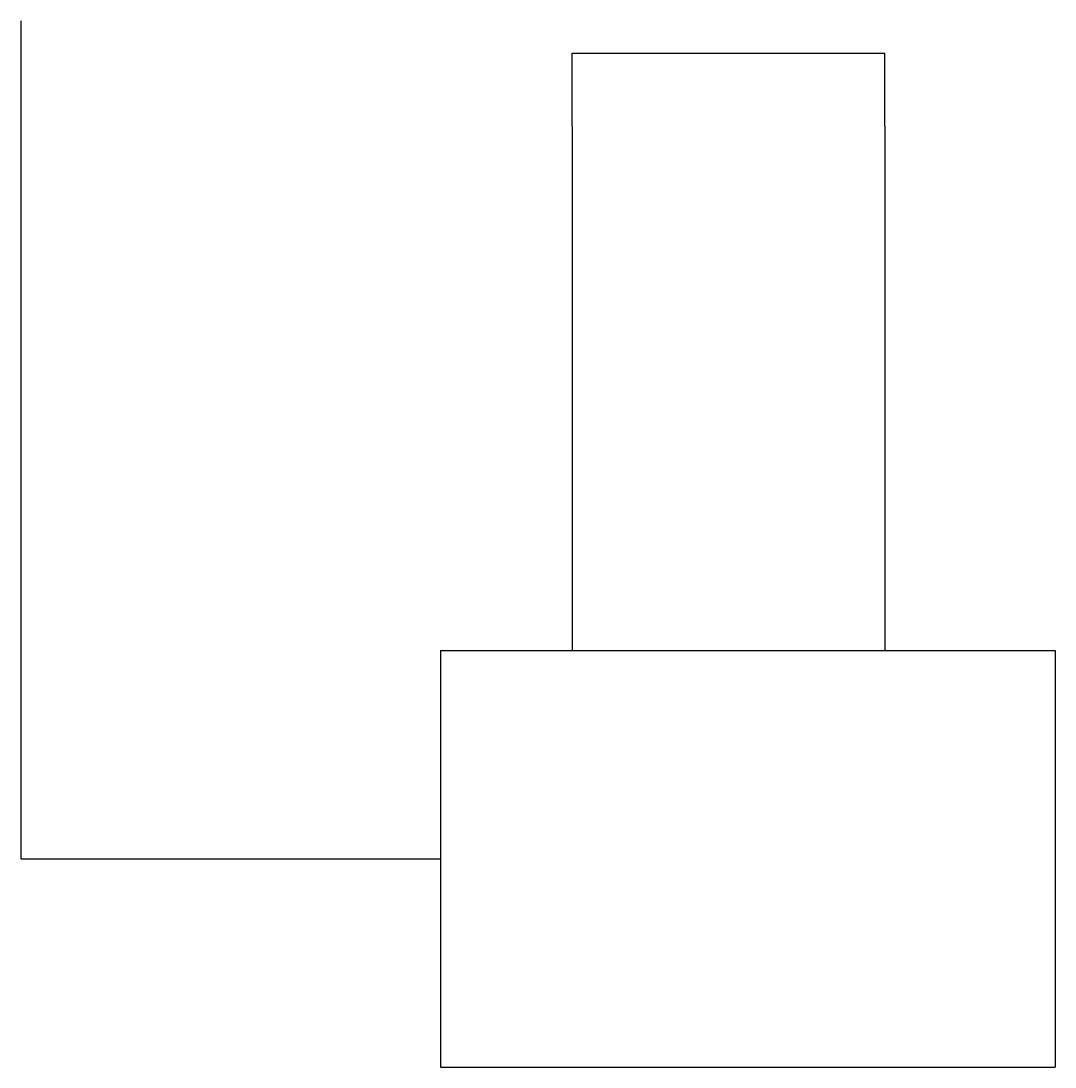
# Model space of a CAD drawing. Header units: metres. Extents: x 87803 to 88744, y -134613 to -133661.
import ezdxf

# ---------------------------------------------------------------- set-up
doc = ezdxf.new("R2010")
doc.units = ezdxf.units.M
doc.layers.add('DET1', color=1, linetype='Continuous')

msp = doc.modelspace()

# ---------------------------------------------------------------- linework, layer by layer
at = {"layer": 'DET1'}
for p, q in [((87803.24, -133661.12), (87803.24, -134423.67)), ((88304.68, -133756.94), (88304.68, -133690.57)), ((88304.68, -133690.57), (88589.14, -133690.57)), ((88589.14, -133756.94), (88589.14, -133690.57)), ((88304.68, -133756.94), (88304.68, -134234.04)), ((88589.14, -133756.94), (88589.14, -134234.04)), ((88184.77, -134234.04), (88184.77, -134613.31)), ((88184.77, -134234.04), (88743.95, -134234.04)), ((88743.95, -134234.04), (88743.95, -134613.31)), ((87803.24, -134423.67), (88184.77, -134423.67)), ((88184.77, -134613.31), (88743.95, -134613.31))]:
    msp.add_line(p, q, dxfattribs=at)

doc.saveas('drawing.dxf')
